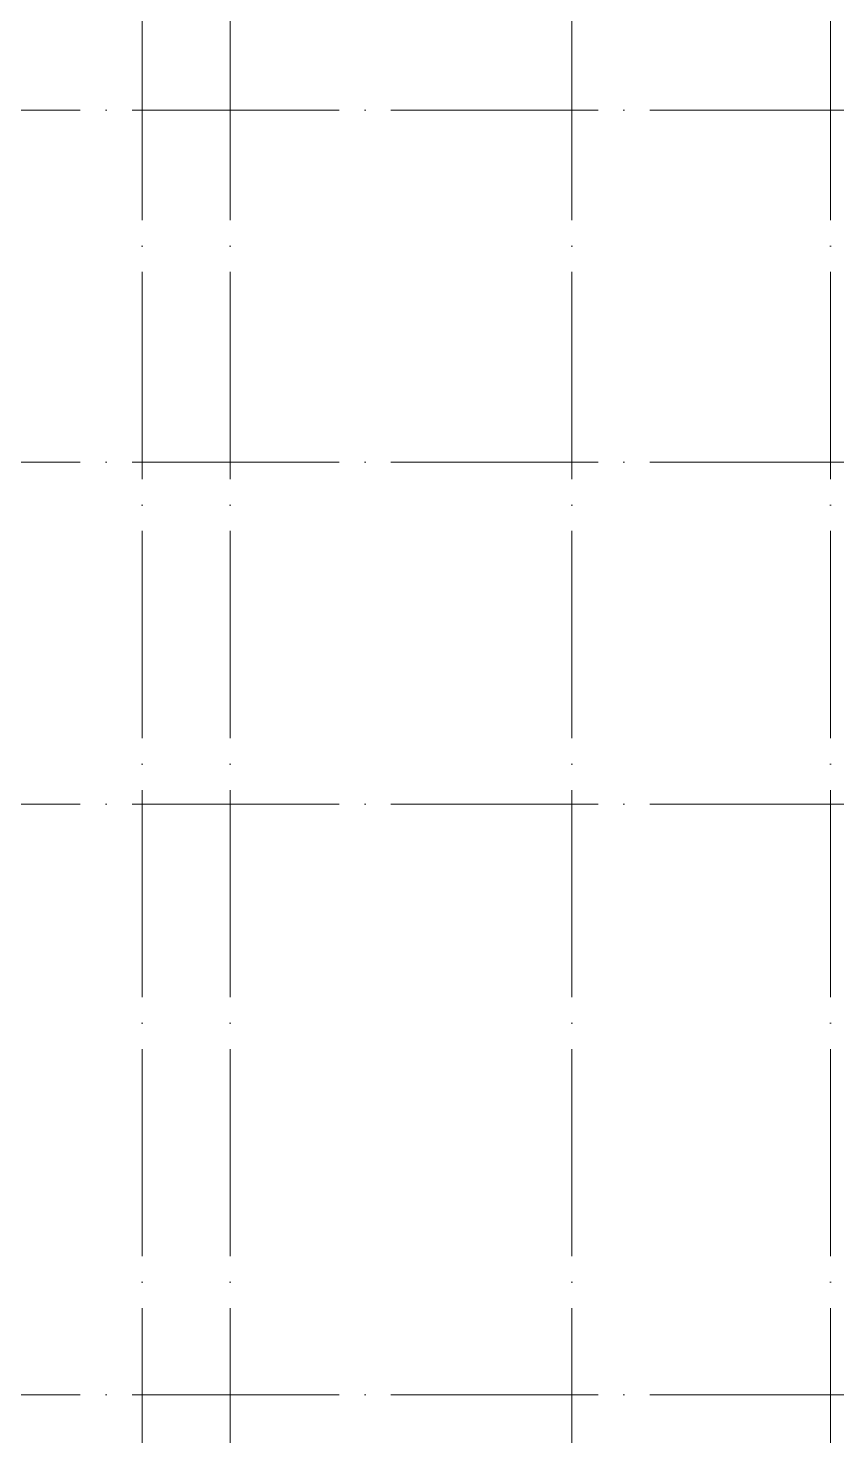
# Model space of a CAD drawing. Header units: millimetres. Extents: x -592259 to 288321, y -552984 to 293768.
# Drawn here: x 103738 to 111548, y 9829 to 23415 of the extents above; entities that cross this region are included whole.
import ezdxf

# ---------------------------------------------------------------- set-up
doc = ezdxf.new("R2010")
doc.units = ezdxf.units.MM
doc.linetypes.add('ADSK_Линия сетки', pattern=[2500, 2000, -250, 0, -250])
doc.layers.add('S-GRID-____-OTLN', color=250, linetype='Continuous', lineweight=9)

msp = doc.modelspace()

# ---------------------------------------------------------------- linework, layer by layer
at = {"layer": 'S-GRID-____-OTLN', "color": 18, "linetype": 'ADSK_Линия сетки', "true_color": 0x000000}
for p, q in [((104837.9138, 61063.6538), (104837.9138, -2919.5356)), ((105687.9138, 61063.6538), (105687.9138, -2919.5356)), ((108987.9138, 61063.6538), (108987.9138, -2919.5356)), ((111487.9138, 61063.6538), (111487.9138, -2919.5356)), ((77240.3519, 22625), (167356.8279, 22625)), ((77240.3519, 19225), (168626.8279, 19225)), ((77240.3519, 15925), (168626.8279, 15925)), ((77240.3519, 10225), (168626.8279, 10225))]:
    msp.add_line(p, q, dxfattribs=at)

doc.saveas('drawing.dxf')
